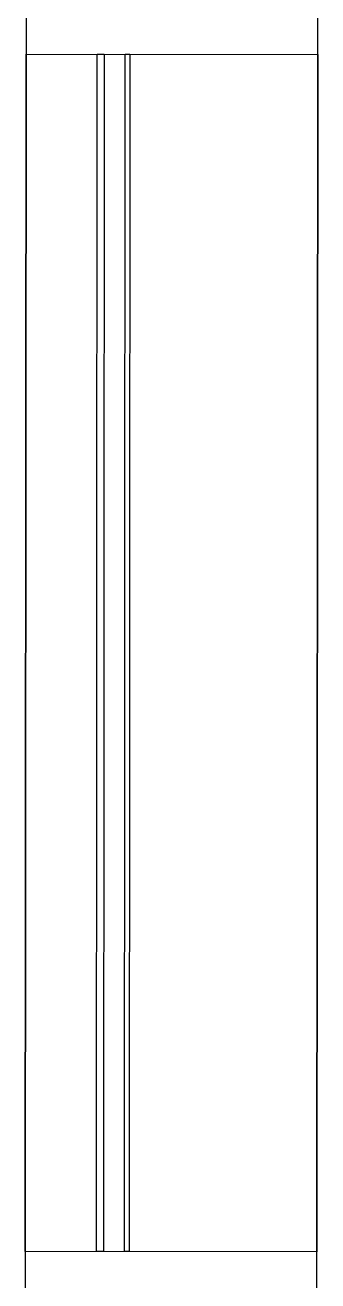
# Model space of a CAD drawing. Header units: metres. Extents: x 2.3 to 42.8, y 0.9 to 31.9.
# Drawn here: x 34.0888 to 34.1876, y 7.5575 to 7.9807 of the extents above; entities that cross this region are included whole.
import ezdxf

# ---------------------------------------------------------------- set-up
doc = ezdxf.new("R2010")
doc.units = ezdxf.units.M
doc.layers.add('PARETI_STRUTTURE', color=7, linetype='Continuous')

msp = doc.modelspace()

# ---------------------------------------------------------------- linework, layer by layer
at = {"layer": 'PARETI_STRUTTURE'}
for points in [[(34.08915, 7.99063), (34.08914, 7.97095), (34.18757, 7.97086), (34.18758, 7.99056)], [(34.08914, 7.97094), (34.08884, 7.56736)], [(34.08884, 7.56736), (34.08882, 7.54768), (34.18725, 7.5476), (34.18727, 7.56729)]]:
    msp.add_lwpolyline(points, close=True, dxfattribs=at)
for points in [[(34.08914, 7.97094), (34.18757, 7.97087)], [(34.11285, 7.56734), (34.11316, 7.97093)], [(34.11315, 7.97092), (34.11552, 7.97092)], [(34.11552, 7.97092), (34.11521, 7.56734)], [(34.1223, 7.56734), (34.12261, 7.97092)], [(34.1226, 7.97092), (34.12417, 7.97092)], [(34.12418, 7.97092), (34.12387, 7.56733)], [(34.18727, 7.56729), (34.18757, 7.97087)], [(34.18757, 7.97087), (34.18727, 7.56728)], [(34.18727, 7.56729), (34.08884, 7.56736)], [(34.11522, 7.56734), (34.11285, 7.56734)], [(34.12388, 7.56733), (34.12231, 7.56733)]]:
    msp.add_lwpolyline(points, dxfattribs=at)

doc.saveas('drawing.dxf')
